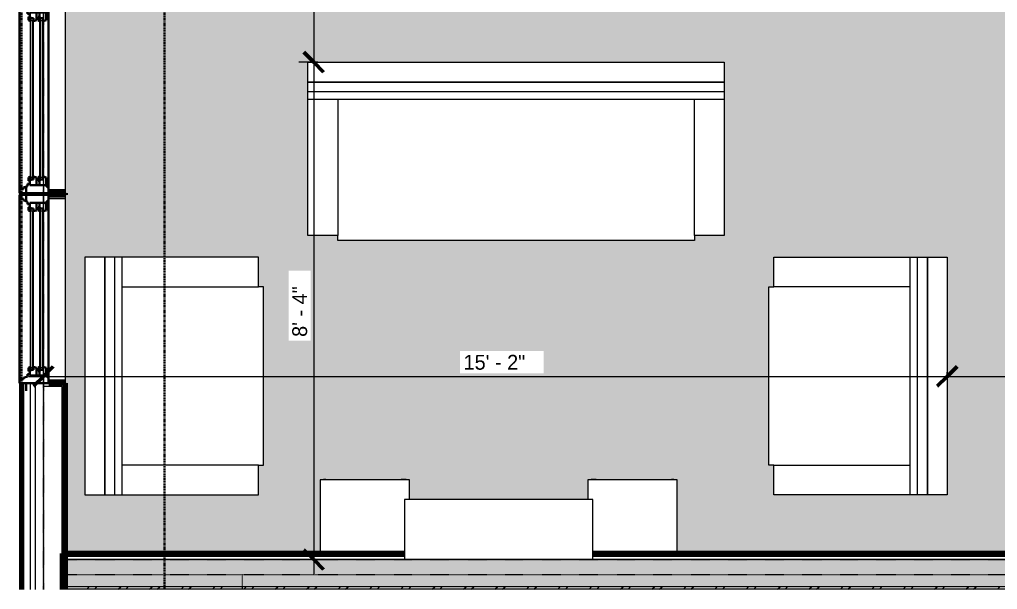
# Model space of a CAD drawing. Header units: inches. Extents: x 2887 to 5387, y 120 to 10852.
# Drawn here: x 3969.9 to 4167.2, y 10547.2 to 10662.2 of the extents above; entities that cross this region are included whole.
import ezdxf

# ---------------------------------------------------------------- set-up
doc = ezdxf.new("R2010")
doc.units = ezdxf.units.IN
doc.header["$MEASUREMENT"] = 0
doc.linetypes.add('Dash 3_32_', pattern=[0.1875, 0.09375, -0.09375])
doc.linetypes.add('Double Dash 3_8_', pattern=[1, 0.375, -0.125, 0.125, -0.125, 0.125, -0.125])
for name, color, linetype, lineweight in [('0-3', 250, 'Continuous', 18), ('0-4', 10, 'Double Dash 3_8_', 30), ('0-5', 130, 'Continuous', 5), ('A-ANNO-DIMS', 211, 'Continuous', 9), ('A-ANNO-DIMS-32', 211, 'Continuous', 9), ('A-DETL-1', 90, 'Dash 3_32_', 18), ('A-GLAZ-1', 10, 'Continuous', 30), ('A-GLAZ-2', 50, 'Continuous', 9), ('A-GLAZ-3', 250, 'Continuous', 18), ('A-WALL-1', 250, 'Continuous', 18), ('A-WALL-4', 7, 'Continuous', 70), ('A-WALL-PATT-1', 50, 'Continuous', 9), ('A-WALL-PATT-2', 253, 'Continuous', 9), ('A-WALL-PATT-3', 8, 'Continuous', 9), ('C-PROP-LINE-1', 10, 'Double Dash 3_8_', 30), ('I-FURN', 30, 'Continuous', 9), ('I-WALL-1', 7, 'Continuous', 70)]:
    doc.layers.add(name, color=color, linetype=linetype, lineweight=lineweight)
doc.layers.add('A-AREA-PATT-1', color=255, linetype='Continuous', lineweight=9, transparency=1)
doc.styles.add('Century Gothic', font='ufonts.com_century-gothic.ttf', dxfattribs={"height": 3})
doc.dimstyles.new('OD_1__HACK', dxfattribs={"dimscale": 12, "dimtxt": 3.132505, "dimasz": 0.333333, "dimexe": 0.25, "dimexo": 0.166667, "dimgap": 0.041667, "dimtad": 1, "dimdec": 0, "dimzin": 3, "dimdsep": 46, "dimlunit": 4, "dimtxsty": 'Century Gothic', "dimblk1": 'OBLIQUE', "dimblk2": 'OBLIQUE', "dimsah": 1, "dimcen": 0.09, "dimdle": 0.25, "dimazin": 0, "dimtfac": 1, "dimtdec": 4, "dimtix": 1, "dimtmove": 0, "dimatfit": 3, "dimfxl": 1, "dimtvp": 1, "dimtfill": 1, "dimfrac": 2, "dimtolj": 1, "dimtzin": 0, "dimarcsym": 2})
pattern_1 = [(0, (0, 0), (10.24, 2.56), [0.422, -7.258, 0.422, -7.258, -40.96]), (0, (0, 0), (10.24, 2.56), [-15.36, 0.422, -14.938, 0.422, -7.258, -17.92]), (0, (0, 0), (10.24, 2.56), [-38.4, 0.422, -4.698, 0.422, -12.378]), (120, (3.84, 1.28), (-7.33702503, 7.58810013), [0.422, -7.258, 0.422, -7.258, -40.96]), (120, (3.84, 1.28), (-7.33702503, 7.58810013), [-15.36, 0.422, -14.938, 0.422, -7.258, -17.92]), (120, (3.84, 1.28), (-7.33702503, 7.58810013), [-38.4, 0.422, -4.698, 0.422, -12.378]), (240, (5.12, 6.4), (-2.90297497, -10.14810013), [0.422, -7.258, 0.422, -7.258, -40.96]), (240, (5.12, 6.4), (-2.90297497, -10.14810013), [-15.36, 0.422, -14.938, 0.422, -7.258, -17.92]), (240, (5.12, 6.4), (-2.90297497, -10.14810013), [-38.4, 0.422, -4.698, 0.422, -12.378])]

# ---------------------------------------------------------------- blocks, each defined once
blk = doc.blocks.new('Window-Double_Hung-Andersen-400_Series-Tilt_Wash - DOUBLE HUNG - REVERSE COTTAGE - 2ND FLOOR-2888385-2ND _ 3RD FLOOR - 1BD C - ADA TYPE B')
at = {"layer": 'A-GLAZ-1'}
for p, q in [((19.01, 4.81), (-19.01, 4.81)), ((-19.01, 4.81), (-19.01, -1.06)), ((-18.2, 4.81), (-18.2, 4)), ((-18.2, 4), (-17.92, 4)), ((-17.92, 4), (-17.61, 3.19)), ((17.92, 4), (17.61, 3.19)), ((18.2, 4), (17.92, 4)), ((18.2, 4.81), (18.2, 4)), ((19.01, -1.06), (19.01, 4.81)), ((-19.01, 3.44), (-20.51, 3.44)), ((-17.61, 3.19), (-17.14, 3.19)), ((-17.42, 2.75), (-16.57, 2.75)), ((-17.42, 2.75), (-17.42, -0.56)), ((-17.14, 3.19), (-17.14, 2.75)), ((-15.86, 2.97), (-16.57, 2.97)), ((-16.57, 2.62), (-16.57, 2.97)), ((-15.7, 2.62), (-16.57, 2.62)), ((-16.29, 2.62), (-16.29, 2)), ((-15.7, 2), (-16.29, 2)), ((-15.86, 2.97), (-15.7, 2.62)), ((-15.86, 1.37), (-15.7, 2)), ((15.86, 2.97), (15.7, 2.62)), ((15.7, 2.62), (16.57, 2.62)), ((15.7, 2), (16.29, 2)), ((15.86, 1.37), (15.7, 2)), ((15.86, 2.97), (16.57, 2.97)), ((16.29, 2.62), (16.29, 2)), ((16.57, 2.62), (16.57, 2.97)), ((17.42, 2.75), (16.57, 2.75)), ((17.14, 3.19), (17.14, 2.75)), ((17.61, 3.19), (17.14, 3.19)), ((17.42, 2.75), (17.42, -0.56)), ((19.01, 3.44), (20.51, 3.44)), ((-17.42, 1.37), (-15.86, 1.37)), ((-17.42, 0.81), (-16.57, 0.81)), ((-15.86, 1.03), (-16.57, 1.03)), ((-16.57, 0.69), (-16.57, 1.03)), ((-15.7, 0.69), (-16.57, 0.69)), ((-16.29, 0.69), (-16.29, 0.06)), ((-15.7, 0.06), (-16.29, 0.06)), ((-15.86, 1.03), (-15.7, 0.69)), ((-15.86, -0.56), (-15.7, 0.06)), ((15.86, 1.03), (15.7, 0.69)), ((15.7, 0.69), (16.57, 0.69)), ((15.7, 0.06), (16.29, 0.06)), ((15.86, -0.56), (15.7, 0.06)), ((17.42, 1.37), (15.86, 1.37)), ((15.86, 1.03), (16.57, 1.03)), ((16.29, 0.69), (16.29, 0.06)), ((16.57, 0.69), (16.57, 1.03)), ((17.42, 0.81), (16.57, 0.81)), ((-19.01, -1.06), (19.01, -1.06)), ((-17.67, -0.78), (-18, -1.06)), ((-17.67, -0.78), (-17.67, -0.56)), ((-17.67, -0.56), (-15.86, -0.56)), ((17.67, -0.56), (15.86, -0.56)), ((17.67, -0.78), (17.67, -0.56)), ((17.67, -0.78), (18, -1.06))]:
    blk.add_line(p, q, dxfattribs=at)
at = {"layer": 'A-GLAZ-2'}
for p, q in [((-16.29, 2.5), (-15.7, 2.5)), ((-16.29, 2.12), (-15.7, 2.12)), ((-15.82, 2.5), (-15.82, 2.12)), ((-15.7, 2.62), (15.7, 2.62)), ((-15.7, 2.5), (15.7, 2.5)), ((-15.7, 2.12), (15.7, 2.12)), ((-15.7, 2), (15.7, 2)), ((16.29, 2.5), (15.7, 2.5)), ((16.29, 2.12), (15.7, 2.12)), ((15.82, 2.5), (15.82, 2.12)), ((-16.29, 0.56), (-15.7, 0.56)), ((-16.29, 0.19), (-15.7, 0.19)), ((-15.82, 0.56), (-15.82, 0.19)), ((-15.7, 0.69), (15.7, 0.69)), ((-15.7, 0.56), (15.7, 0.56)), ((-15.7, 0.19), (15.7, 0.19)), ((-15.7, 0.06), (15.7, 0.06)), ((16.29, 0.56), (15.7, 0.56)), ((16.29, 0.19), (15.7, 0.19)), ((15.82, 0.56), (15.82, 0.19)), ((18.95, -1.06), (-18.95, -1.06)), ((-18.95, -1.06), (-18.95, -4.44)), ((-18.32, -1.06), (-18.32, -4.44)), ((18.32, -1.06), (18.32, -4.44)), ((18.95, -4.44), (18.95, -1.06)), ((-18.95, -4.44), (18.95, -4.44))]:
    blk.add_line(p, q, dxfattribs=at)
at = {"layer": 'A-GLAZ-3'}
for p, q in [((-19.01, -2.44), (-18.95, -2.44)), ((-18.95, -3.94), (-19.01, -3.94)), ((18.95, -2.44), (19.01, -2.44)), ((19.01, -3.94), (18.95, -3.94))]:
    blk.add_line(p, q, dxfattribs=at)
blk = doc.blocks.new('Family - ___-2835860-2ND _ 3RD FLOOR - 1BD C - ADA TYPE B')
at = {"layer": 'C-PROP-LINE-1'}
blk.add_line((-3860.72, 10547.16), (-3860.72, 10841.2), dxfattribs=at)
blk = doc.blocks.new('Family - ___-2835903-2ND _ 3RD FLOOR - 1BD C - ADA TYPE B')
at = {"layer": 'C-PROP-LINE-1'}
blk.add_line((-3831.82, 10547.16), (-3831.82, 10841.2), dxfattribs=at)
blk = doc.blocks.new('Family - ___-2835932-2ND _ 3RD FLOOR - 1BD C - ADA TYPE B')
at = {"layer": 'C-PROP-LINE-1'}
blk.add_line((-3860.72, 10547.16), (-3860.72, 10841.2), dxfattribs=at)
blk = doc.blocks.new('CTR - 1st Phase - Shell_rvt-5-2ND _ 3RD FLOOR - 1BD C - ADA TYPE B')
at = {"layer": 'A-WALL-1'}
for p, q in [((-3860.47, 10627.18), (-3860.47, 10626.8)), ((-3858.97, 10627.18), (-3858.97, 10626.8)), ((-3857.97, 10627.18), (-3857.97, 10626.8)), ((-3856.29, 10627.18), (-3856.29, 10626.8)), ((-3851.85, 10627.24), (-3851.85, 10627.18)), ((-3851.85, 10626.8), (-3851.85, 10626.74)), ((-3860.47, 10588.78), (-3860.47, 10547.16)), ((-3858.97, 10588.78), (-3858.97, 10547.16)), ((-3857.97, 10588.78), (-3857.97, 10547.16)), ((-3856.29, 10588.78), (-3856.29, 10588.15)), ((-3851.85, 10588.84), (-3851.85, 10588.78)), ((-3852.47, 10588.15), (-3856.29, 10588.15)), ((-3852.47, 10547.16), (-3852.47, 10588.15))]:
    blk.add_line(p, q, dxfattribs=at)
at = {"layer": 'A-WALL-4'}
for p, q in [((-3860.72, 10627.18), (-3860.72, 10626.8)), ((-3851.85, 10627.18), (-3855.22, 10627.18)), ((-3855.22, 10626.8), (-3851.85, 10626.8)), ((-3851.85, 10626.8), (-3851.85, 10627.18)), ((-3860.72, 10588.78), (-3860.72, 10547.16)), ((-3851.85, 10588.78), (-3855.22, 10588.78)), ((-3851.85, 10547.16), (-3851.85, 10588.78))]:
    blk.add_line(p, q, dxfattribs=at)
at = {"layer": '0-3', "rotation": 89.99999999999991}
for p in [(-3856.29, 10646.19), (-3856.29, 10607.79)]:
    blk.add_blockref('Window-Double_Hung-Andersen-400_Series-Tilt_Wash - DOUBLE HUNG - REVERSE COTTAGE - 2ND FLOOR-2888385-2ND _ 3RD FLOOR - 1BD C - ADA TYPE B', p, dxfattribs=at)
at = {"layer": '0-4'}
for name in ['Family - ___-2835860-2ND _ 3RD FLOOR - 1BD C - ADA TYPE B', 'Family - ___-2835932-2ND _ 3RD FLOOR - 1BD C - ADA TYPE B', 'Family - ___-2835903-2ND _ 3RD FLOOR - 1BD C - ADA TYPE B']:
    blk.add_blockref(name, (0, 0), dxfattribs=at)
blk = doc.blocks.new('CTR - 1st Phase - Common Walls_rvt-5-2ND _ 3RD FLOOR - 1BD C - ADA TYPE B')
at = {"layer": 'A-WALL-PATT-1'}
h = blk.add_hatch(dxfattribs=at)
h.set_pattern_fill('FP_1', color=256, style=0, pattern_type=2)
h.set_pattern_definition(pattern_1)
h.paths.add_polyline_path([(-3604.56, 10553.81), (-3487.3, 10553.81), (-3487.3, 10554.44), (-3745.41, 10554.44), (-3745.41, 10553.81), (-3609.48, 10553.81)], flags=0)
h.paths.add_polyline_path([(-3847.9, 10553.81), (-3783.41, 10553.81), (-3783.41, 10554.44), (-3852.47, 10554.44), (-3852.47, 10553.81)], flags=0)
h = blk.add_hatch(dxfattribs=at)
h.set_pattern_fill('FP_1', color=256, style=0, pattern_type=2)
h.set_pattern_definition(pattern_1)
h.paths.add_polyline_path([(-3852.47, 10547.16), (-3486.67, 10547.16), (-3486.67, 10547.19), (-3852.47, 10547.19)], flags=0)
at = {"layer": 'A-WALL-PATT-2'}
h = blk.add_hatch(dxfattribs=at)
h.set_pattern_fill('FP_2', color=256, style=0, pattern_type=2)
h.set_pattern_definition([(161.57, (0.16, 0.16), (-1.279773737, -0.000426766), [0, -9.107, 1.011, 0]), (18.43, (-0.16, 0.16), (-1.279773737, 0.000426766), [0, -9.107, 1.011, 0]), (108.43, (0.16, 0.16), (0.639452382, -3.199964008), [3.035, -7.083]), (71.57, (-0.16, 0.16), (0.639452382, 3.199964008), [3.035, -7.083])])
h.paths.add_polyline_path([(-3487.3, 10547.69), (-3486.67, 10547.69), (-3486.67, 10553.19), (-3852.47, 10553.19), (-3852.47, 10547.69), (-3491.48, 10547.69)], flags=0)
at = {"layer": 'A-WALL-PATT-3'}
h = blk.add_hatch(dxfattribs=at)
h.set_pattern_fill('FP_3', color=256, style=0, pattern_type=2)
h.set_pattern_definition([(45, (0, 0), (-3.1678384, 3.1678384), []), (45, (0, 4.8), (-3.1678384, 3.1678384), [])])
h.paths.add_polyline_path([(-3487.04, 10547.19), (-3486.67, 10547.19), (-3486.67, 10547.69), (-3852.47, 10547.69), (-3852.47, 10547.19), (-3487.3, 10547.19)], flags=0)
at = {"layer": 'A-WALL-1'}
for p, q in [((-3783.41, 10553.81), (-3852.47, 10553.81)), ((-3487.3, 10553.81), (-3745.41, 10553.81)), ((-3783.41, 10553.19), (-3852.47, 10553.19)), ((-3487.3, 10553.19), (-3745.41, 10553.19)), ((-3487.3, 10547.69), (-3852.47, 10547.69)), ((-3487.3, 10547.19), (-3852.47, 10547.19))]:
    blk.add_line(p, q, dxfattribs=at)
at = {"layer": 'I-WALL-1'}
for p, q in [((-3783.41, 10554.44), (-3852.47, 10554.44)), ((-3852.47, 10554.44), (-3852.47, 10547.16)), ((-3554.56, 10554.44), (-3745.41, 10554.44))]:
    blk.add_line(p, q, dxfattribs=at)
blk = doc.blocks.new('Entertainment_Center_14771 - Entertainment_Center_14771-1372851-2ND _ 3RD FLOOR - 1BD C - ADA TYPE B')
at = {"layer": 'I-FURN'}
for p, q in [((-18, 10), (-36, 10)), ((-36, 10), (-36, -4.88)), ((-34.85, 10.03), (-35.34, 10.03)), ((-35.34, 10.03), (-35.34, 10)), ((-34.85, 10), (-34.85, 10.03)), ((-18.66, 10.03), (-19.66, 10.03)), ((-19.66, 10.03), (-19.66, 10)), ((-18.66, 10), (-18.66, 10.03)), ((-18, 6), (-18, 10)), ((36, 10), (18, 10)), ((18, 10), (18, 6)), ((18.66, 10.03), (18.66, 10)), ((19.66, 10.03), (18.66, 10.03)), ((19.66, 10), (19.66, 10.03)), ((35.34, 10.03), (34.85, 10.03)), ((34.85, 10.03), (34.85, 10)), ((35.34, 10), (35.34, 10.03)), ((36, -4.88), (36, 10)), ((19, 6), (-19, 6)), ((-19, 6), (-19, -6)), ((19, -6), (19, 6)), ((-19, -6), (19, -6)), ((-19, -6.13), (-19, -6)), ((-19, -6), (19, -6)), ((19, -6.13), (-19, -6.13)), ((19, -6), (19, -6.13))]:
    blk.add_line(p, q, dxfattribs=at)
blk = doc.blocks.new('Couch-Both_Arms-Generic - 1-1372852-2ND _ 3RD FLOOR - 1BD C - ADA TYPE B')
at = {"layer": 'I-FURN'}
for p, q in [((-36, 18.5), (36, 18.5)), ((-36, 17.5), (-36, 18.5)), ((36, 18.5), (36, 17.5)), ((-42, 17.5), (-36, 17.5)), ((-42, -10), (-42, 17.5)), ((-36, 17.5), (-36, -10)), ((36, 17.5), (42, 17.5)), ((36, -10), (36, 17.5)), ((42, 17.5), (42, -10)), ((-42, -10), (42, -10)), ((-42, -13.5), (-42, -10)), ((-42, -11.5), (42, -11.5)), ((42, -10), (42, -13.5)), ((-42, -13.5), (42, -13.5)), ((-42, -17.5), (-42, -13.5)), ((42, -13.5), (-42, -13.5)), ((42, -13.5), (42, -17.5)), ((42, -17.5), (-42, -17.5))]:
    blk.add_line(p, q, dxfattribs=at)
blk = doc.blocks.new('Couch-Both_Arms-Generic - 2-1352635-2ND _ 3RD FLOOR - 1BD C - ADA TYPE B')
at = {"layer": 'I-FURN'}
for p, q in [((24, 17.5), (-24, 17.5)), ((-24, 17.5), (-24, 13.5)), ((24, 13.5), (24, 17.5)), ((-24, 13.5), (24, 13.5)), ((24, 13.5), (-24, 13.5)), ((-24, 13.5), (-24, 10)), ((24, 10), (24, 13.5)), ((-24, 11.5), (24, 11.5)), ((-24, 10), (-24, -17.5)), ((-24, 10), (24, 10)), ((-18, -17.5), (-18, 10)), ((18, 10), (18, -17.5)), ((24, -17.5), (24, 10)), ((-24, -17.5), (-18, -17.5)), ((-18, -17.5), (-18, -18.5)), ((18, -18.5), (18, -17.5)), ((18, -17.5), (24, -17.5)), ((-18, -18.5), (18, -18.5))]:
    blk.add_line(p, q, dxfattribs=at)
blk = doc.blocks.new('Couch-Both_Arms-Generic - 2-1523460-2ND _ 3RD FLOOR - 1BD C - ADA TYPE B')
at = {"layer": 'I-FURN'}
for p, q in [((-18, 18.5), (18, 18.5)), ((-18, 17.5), (-18, 18.5)), ((18, 18.5), (18, 17.5)), ((-24, 17.5), (-18, 17.5)), ((-24, -10), (-24, 17.5)), ((-18, 17.5), (-18, -10)), ((18, 17.5), (24, 17.5)), ((18, -10), (18, 17.5)), ((24, 17.5), (24, -10)), ((-24, -10), (24, -10)), ((-24, -13.5), (-24, -10)), ((-24, -11.5), (24, -11.5)), ((24, -10), (24, -13.5)), ((-24, -13.5), (24, -13.5)), ((-24, -17.5), (-24, -13.5)), ((24, -13.5), (-24, -13.5)), ((24, -13.5), (24, -17.5)), ((24, -17.5), (-24, -17.5))]:
    blk.add_line(p, q, dxfattribs=at)
blk = doc.blocks.new('DIMBLOCK96-2ND _ 3RD FLOOR - 1BD C - ADA TYPE B')
at = {"layer": 'A-ANNO-DIMS-32', "lineweight": 50}
for p, q in [((4029.22, 10705.5), (4027.22, 10707.5)), ((4029.22, 10705.5), (4031.22, 10703.5)), ((4029.22, 10653.59), (4027.22, 10655.59)), ((4029.22, 10653.59), (4031.22, 10651.59))]:
    blk.add_line(p, q, dxfattribs=at)
at = {"layer": 'A-ANNO-DIMS-32'}
for p, q in [((4030.05, 10705.5), (4026.22, 10705.5)), ((4029.22, 10705.5), (4029.22, 10653.59)), ((4029.22, 10705.5), (4030.05, 10705.5)), ((4030.05, 10653.59), (4026.22, 10653.59)), ((4029.22, 10653.59), (4030.05, 10653.59))]:
    blk.add_line(p, q, dxfattribs=at)
at = {"layer": 'A-ANNO-DIMS-32', "color": 0, "insert": (4024.88, 10674.3), "char_height": 3, "width": 12.5897, "attachment_point": 1, "rotation": 90, "line_spacing_factor": 0.984502, "style": 'Century Gothic', "bg_fill": 3, "box_fill_scale": 1.25, "bg_fill_color": 256, "bg_fill_true_color": 13158600, "bg_fill_transparency": 0}
blk.add_mtext('4\' - 4"', dxfattribs=at)
blk = doc.blocks.new('_Oblique')
at = {"color": 0, "linetype": 'ByBlock', "lineweight": -2}
blk.add_line((-0.5, -0.5), (0.5, 0.5), dxfattribs=at)
blk = doc.blocks.new('DIMBLOCK97-2ND _ 3RD FLOOR - 1BD C - ADA TYPE B')
at = {"layer": 'A-ANNO-DIMS-32', "lineweight": 50}
for p, q in [((4029.22, 10653.59), (4027.22, 10655.59)), ((4029.22, 10653.59), (4031.22, 10651.59)), ((4029.22, 10553.19), (4027.22, 10555.19)), ((4029.22, 10553.19), (4031.22, 10551.19))]:
    blk.add_line(p, q, dxfattribs=at)
at = {"layer": 'A-ANNO-DIMS-32'}
for p, q in [((4030.05, 10653.59), (4026.22, 10653.59)), ((4029.22, 10653.59), (4029.22, 10550.19)), ((4029.22, 10653.59), (4030.05, 10653.59)), ((4030.05, 10553.19), (4026.22, 10553.19)), ((4029.22, 10553.19), (4030.05, 10553.19))]:
    blk.add_line(p, q, dxfattribs=at)
at = {"layer": 'A-ANNO-DIMS-32', "color": 0, "insert": (4024.88, 10598.14), "char_height": 3, "width": 12.5897, "attachment_point": 1, "rotation": 90, "line_spacing_factor": 0.984502, "style": 'Century Gothic', "bg_fill": 3, "box_fill_scale": 1.25, "bg_fill_color": 256, "bg_fill_true_color": 13158600, "bg_fill_transparency": 0}
blk.add_mtext('8\' - 4"', dxfattribs=at)
blk = doc.blocks.new('DIMBLOCK98-2ND _ 3RD FLOOR - 1BD C - ADA TYPE B')
at = {"layer": 'A-ANNO-DIMS-32', "lineweight": 50}
for p, q in [((3974.67, 10590.18), (3976.67, 10592.18)), ((4157.05, 10590.18), (4159.05, 10592.18)), ((3974.67, 10590.18), (3972.67, 10588.18)), ((4157.05, 10590.18), (4155.05, 10588.18))]:
    blk.add_line(p, q, dxfattribs=at)
at = {"layer": 'A-ANNO-DIMS-32'}
for p, q in [((3974.67, 10591.01), (3974.67, 10587.18)), ((3974.67, 10590.18), (3974.67, 10591.01)), ((4157.05, 10591.01), (4157.05, 10587.18)), ((4157.05, 10590.18), (4157.05, 10591.01)), ((3971.67, 10590.18), (4157.05, 10590.18))]:
    blk.add_line(p, q, dxfattribs=at)
at = {"layer": 'A-ANNO-DIMS-32', "color": 0, "insert": (4059.45, 10594.52), "char_height": 3, "width": 15.394, "attachment_point": 1, "line_spacing_factor": 0.984502, "style": 'Century Gothic', "bg_fill": 3, "box_fill_scale": 1.25, "bg_fill_color": 256, "bg_fill_true_color": 13158600, "bg_fill_transparency": 0}
blk.add_mtext('15\' - 2"', dxfattribs=at)
blk = doc.blocks.new('DIMBLOCK99-2ND _ 3RD FLOOR - 1BD C - ADA TYPE B')
at = {"layer": 'A-ANNO-DIMS-32', "lineweight": 50}
for p, q in [((4157.05, 10590.18), (4159.05, 10592.18)), ((4209.02, 10590.18), (4211.02, 10592.18)), ((4157.05, 10590.18), (4155.05, 10588.18)), ((4209.02, 10590.18), (4207.02, 10588.18))]:
    blk.add_line(p, q, dxfattribs=at)
at = {"layer": 'A-ANNO-DIMS-32'}
for p, q in [((4157.05, 10591.01), (4157.05, 10587.18)), ((4157.05, 10590.18), (4157.05, 10591.01)), ((4209.02, 10591.01), (4209.02, 10587.18)), ((4209.02, 10590.18), (4209.02, 10591.01)), ((4157.05, 10590.18), (4209.02, 10590.18))]:
    blk.add_line(p, q, dxfattribs=at)
at = {"layer": 'A-ANNO-DIMS-32', "color": 0, "insert": (4177.79, 10594.52), "char_height": 3, "width": 12.5897, "attachment_point": 1, "line_spacing_factor": 0.984502, "style": 'Century Gothic', "bg_fill": 3, "box_fill_scale": 1.25, "bg_fill_color": 256, "bg_fill_true_color": 13158600, "bg_fill_transparency": 0}
blk.add_mtext('4\' - 4"', dxfattribs=at)

msp = doc.modelspace()

# ---------------------------------------------------------------- hatches: boundary and pattern name
at = {"layer": 'A-AREA-PATT-1'}
h = msp.add_hatch(color=256, dxfattribs=at)
h.paths.add_polyline_path([(4198.56, 10554.44), (4209.02, 10554.44), (4209.02, 10579.75), (4199, 10579.75), (4199, 10596.25), (4209.02, 10596.25), (4209.02, 10609.87), (4199, 10609.87), (4199, 10626.37), (4209.02, 10626.37), (4209.02, 10638.99), (4199, 10638.99), (4199, 10655.49), (4209.02, 10655.49), (4209.02, 10702.71), (4178.58, 10702.71), (4178.58, 10702.12), (4175.58, 10702.12), (4175.58, 10705.5), (4141.58, 10705.5), (4141.58, 10702.12), (4138.58, 10702.12), (4138.58, 10702.71), (3979.1, 10702.71), (3979.1, 10554.44), (4030.54, 10554.44), (4030.54, 10569.31), (4031.2, 10569.31), (4031.2, 10569.35), (4031.69, 10569.35), (4031.69, 10569.31), (4046.88, 10569.31), (4046.88, 10569.35), (4047.88, 10569.35), (4047.88, 10569.31), (4048.54, 10569.31), (4048.54, 10565.31), (4084.54, 10565.31), (4084.54, 10569.31), (4085.2, 10569.31), (4085.2, 10569.35), (4086.2, 10569.35), (4086.2, 10569.31), (4101.39, 10569.31), (4101.39, 10569.35), (4101.88, 10569.35), (4101.88, 10569.31), (4102.54, 10569.31), (4102.54, 10554.44), (4170.41, 10554.44)], flags=0)
h.paths.add_polyline_path([(4149.55, 10566.26), (4122.05, 10566.26), (4122.05, 10572.26), (4121.05, 10572.26), (4121.05, 10608.26), (4122.05, 10608.26), (4122.05, 10614.26), (4157.05, 10614.26), (4157.05, 10566.26), (4153.04, 10566.26)], flags=0)
h.paths.add_polyline_path([(4001.48, 10566.26), (3983.05, 10566.26), (3983.05, 10614.26), (4018.05, 10614.26), (4018.05, 10608.26), (4019.05, 10608.26), (4019.05, 10572.26), (4018.05, 10572.26), (4018.05, 10566.26), (4006.57, 10566.26)], flags=0)
h.paths.add_polyline_path([(4089.53, 10617.59), (4034.05, 10617.59), (4034.05, 10618.59), (4028.05, 10618.59), (4028.05, 10653.59), (4112.05, 10653.59), (4112.05, 10618.59), (4106.05, 10618.59), (4106.05, 10617.59)], flags=0)

# ---------------------------------------------------------------- linework, layer by layer
at = {"layer": 'A-DETL-1'}
for p, q in [((3974.67, 10547.16), (3974.67, 10841.2)), ((3974.67, 10841.2), (3974.67, 10547.16)), ((3978.48, 10553.19), (4346.98, 10553.19)), ((3978.68, 10550.19), (4344.48, 10550.19)), ((3978.68, 10547.16), (3978.68, 10550.19)), ((4014.84, 10547.16), (4014.84, 10550.19))]:
    msp.add_line(p, q, dxfattribs=at)

# ---------------------------------------------------------------- block references
at = {"layer": '0-5'}
for name in ['CTR - 1st Phase - Shell_rvt-5-2ND _ 3RD FLOOR - 1BD C - ADA TYPE B', 'CTR - 1st Phase - Common Walls_rvt-5-2ND _ 3RD FLOOR - 1BD C - ADA TYPE B']:
    msp.add_blockref(name, (7830.95, 0), dxfattribs=at)
at = {"layer": 'I-FURN'}
for name, p, rotation in [('Couch-Both_Arms-Generic - 1-1372852-2ND _ 3RD FLOOR - 1BD C - ADA TYPE B', (4070.05, 10636.09), 180), ('Couch-Both_Arms-Generic - 2-1352635-2ND _ 3RD FLOOR - 1BD C - ADA TYPE B', (4000.55, 10590.26), 89.99999999994968), ('Couch-Both_Arms-Generic - 2-1523460-2ND _ 3RD FLOOR - 1BD C - ADA TYPE B', (4139.55, 10590.26), 89.99999999996562)]:
    msp.add_blockref(name, p, dxfattribs=dict(at, rotation=rotation))
msp.add_blockref('Entertainment_Center_14771 - Entertainment_Center_14771-1372851-2ND _ 3RD FLOOR - 1BD C - ADA TYPE B', (4066.54, 10559.31), dxfattribs=at)

# ---------------------------------------------------------------- next in the draw order: dimensions: what is measured, and where the dimension line sits
at = {"layer": 'A-ANNO-DIMS'}
dim = msp.add_linear_dim(base=(4029.22, 10653.59), p1=(4032.05, 10705.5), p2=(4032.05, 10653.59), angle=90, dimstyle='OD_1__HACK', override={"dimpost": '<>', "dimfxl": 51.907158}, dxfattribs=at)
dim.commit()
dim.dimension.update_dxf_attribs({"geometry": 'DIMBLOCK96-2ND _ 3RD FLOOR - 1BD C - ADA TYPE B', "text_midpoint": (4027.18, 10679.54)})

# ---------------------------------------------------------------- next in the draw order: dimensions: what is measured, and where the dimension line sits
dim = msp.add_linear_dim(base=(4029.22, 10553.19), p1=(4032.05, 10653.59), p2=(4032.05, 10553.19), angle=90, dimstyle='OD_1__HACK', override={"dimpost": '<>', "dimfxl": 100.4}, dxfattribs=at)
dim.commit()
dim.dimension.update_dxf_attribs({"geometry": 'DIMBLOCK97-2ND _ 3RD FLOOR - 1BD C - ADA TYPE B', "text_midpoint": (4027.15, 10603.39)})

# ---------------------------------------------------------------- next in the draw order: dimensions: what is measured, and where the dimension line sits
dim = msp.add_linear_dim(base=(4157.05, 10590.18), p1=(3974.67, 10593.01), p2=(4157.05, 10593.01), dimstyle='OD_1__HACK', override={"dimpost": '<>', "dimfxl": 182.384469}, dxfattribs=at)
dim.commit()
dim.dimension.update_dxf_attribs({"geometry": 'DIMBLOCK98-2ND _ 3RD FLOOR - 1BD C - ADA TYPE B', "text_midpoint": (4065.86, 10592.26)})

# ---------------------------------------------------------------- next in the draw order: dimensions: what is measured, and where the dimension line sits
dim = msp.add_linear_dim(base=(4209.02, 10590.18), p1=(4157.05, 10593.01), p2=(4209.02, 10593.01), dimstyle='OD_1__HACK', override={"dimpost": '<>', "dimfxl": 51.971141}, dxfattribs=at)
dim.commit()
dim.dimension.update_dxf_attribs({"geometry": 'DIMBLOCK99-2ND _ 3RD FLOOR - 1BD C - ADA TYPE B', "text_midpoint": (4183.04, 10592.22)})

doc.saveas('drawing.dxf')
